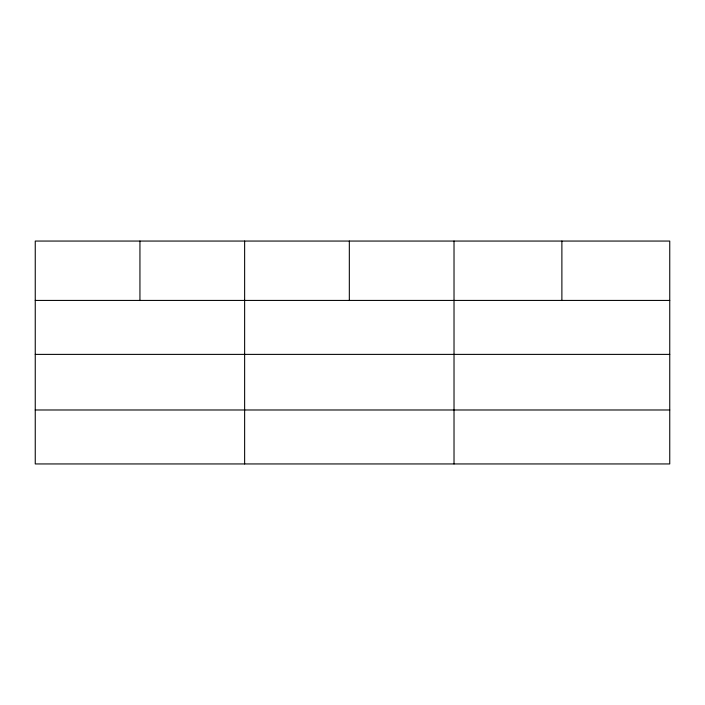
<?xml version="1.0" encoding="UTF-8"?>
<svg xmlns="http://www.w3.org/2000/svg" width="705" height="705" viewBox="0 0 705 705"><rect width="100%" height="100%" fill="white"/><g stroke="black" fill="none" stroke-linecap="round" stroke-linejoin="round"><path stroke-width="1.06" d="M669.75 354.386L669.75 241.057L35.25 241.057L35.25 463.943L669.75 463.943L669.75 354.386L35.25 354.386M35.25 300.427L669.75 300.427M35.25 409.984L669.75 409.984M561.885 241.057L561.885 300.427M454.02 241.057L454.02 463.943M349.327 241.057L349.327 300.427M244.635 241.057L244.635 463.943M139.942 241.057L139.942 300.427"/></g></svg>
